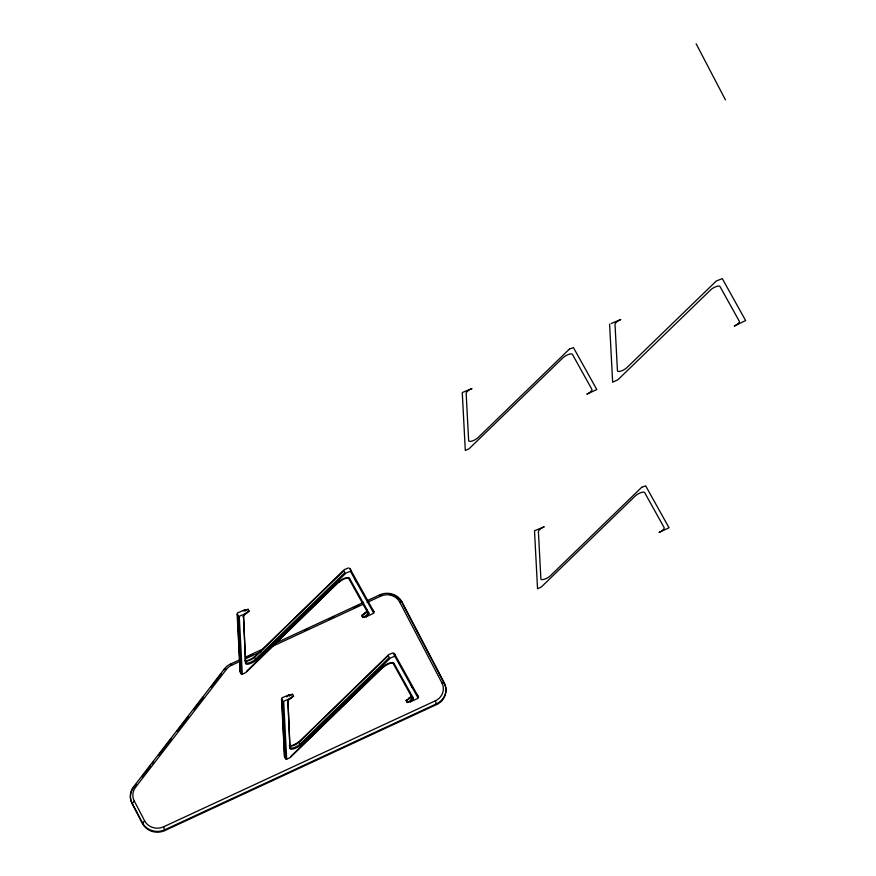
<?xml version="1.0" encoding="UTF-8"?>
<svg xmlns="http://www.w3.org/2000/svg" width="876" height="876" viewBox="0 0 876 876"><rect width="100%" height="100%" fill="white"/><g stroke="black" fill="none" stroke-linecap="round" stroke-linejoin="round"><path stroke-width="1.31" d="M348.648 567.911L344.312 569.63L254.358 657.35L256.35 659.924L346.064 573.003L350.411 571.283L373.767 613.244L366.004 616.857A6.701 2.157 -27.6 0 0 368.884 613.058L349.623 578.467L348.506 578.149A5.771 1.861 -27.6 0 0 344.64 578.259A5.771 1.861 -27.6 0 0 339.297 581.434L246.441 671.41M241.174 673.841L238.141 615.883L237.111 613.923L240.144 671.881L241.174 673.841L242.291 674.202L245.838 672.56L339.297 581.434M394.988 656.376L393.05 652.883L388.703 654.602L298.76 742.311A5.858 1.883 -27.6 0 1 293.493 745.476A5.858 1.883 -27.6 0 1 289.485 745.75M285.576 758.813L282.532 700.855L281.503 698.884L284.547 756.853L285.576 758.813L286.693 759.174L290.241 757.521L383.699 666.406A5.771 1.861 -27.6 0 1 389.043 663.231A5.771 1.861 -27.6 0 1 392.908 663.121L394.014 663.428L413.275 698.03A6.701 2.157 -27.6 0 1 410.395 701.829A7.293 6.756 -5.4 0 0 407.165 702.508M361.711 615.543A5.858 1.883 -27.6 0 0 366.748 610.78L367.121 609.696M256.35 659.924A6.69 2.157 -27.6 0 1 249.704 663.756A6.69 2.157 -27.6 0 1 245.576 663.417L243.528 615.959A5.858 1.883 -27.6 0 1 249.178 611.251L248.149 609.28A5.858 1.883 -27.6 0 0 244.754 611.196M240.144 671.881L237.495 612.904L244.962 609.762A7.895 7.238 11.5 0 0 248.171 609.324M245.576 663.417L243.528 615.959M410.395 701.829L418.17 698.216L394.802 656.255L390.466 657.975L300.742 744.896A6.69 2.157 -27.6 0 1 294.106 748.728A6.69 2.157 -27.6 0 1 289.978 748.378L287.93 700.92A5.858 1.883 -27.6 0 1 293.57 696.223L292.551 694.252A5.858 1.883 -27.6 0 0 289.157 696.168M284.547 756.853L281.897 697.865L289.365 694.734A6.69 2.157 -27.6 0 0 286.605 696.978M289.978 748.378L287.93 700.92M444.789 684.627A16.743 15.68 -3 0 1 436.576 704.567L164.819 830.568A16.743 15.68 -3 0 1 142.438 823.495L132.101 803.719A16.743 15.68 -3 0 1 133.601 787.623L136.098 784.381M141.934 776.804L150.267 765.985M151.931 763.828L153.596 761.66M158.6 755.178L171.094 738.95M176.93 731.372L188.603 716.24M193.596 709.746L203.604 696.77M211.105 687.036L221.102 674.049M367.329 600.618L379.647 594.913L380.699 596.14A14.224 13.326 -3 0 1 399.73 602.151L441.931 682.93A14.224 13.326 -3 0 1 435.383 700.8L163.626 826.791A14.224 13.326 -3 0 1 144.606 820.779L134.269 801.003A14.224 13.326 -3 0 1 135.539 787.327L226.38 669.428A14.224 13.326 -3 0 1 231.658 665.234L240.276 661.238M367.208 610.101A6.701 2.157 -27.6 0 1 364.241 613.496L364.098 613.649A10.194 9.559 -3.8 0 1 363.748 614.043A6.745 6.384 -1.5 0 1 361.755 615.598M411.271 695.982A6.701 2.157 -27.6 0 1 408.632 698.457L408.501 698.621A10.194 9.559 -3.8 0 1 408.15 699.015A6.745 6.384 -1.5 0 1 406.146 700.57L407.099 702.497A5.825 1.872 -27.6 0 0 412.169 697.723L413.275 698.03M290.832 756.371L383.699 666.406M134.269 801.003L132.101 803.719M144.606 820.779L142.438 823.495M363.124 614.623L362.357 615.193A5.979 5.606 -3.7 0 1 361.668 615.565L362.697 617.525A7.293 6.756 -5.4 0 1 365.993 616.978M407.504 699.606L406.858 700.099A5.979 5.606 -3.7 0 1 406.07 700.526A5.858 1.883 -27.6 0 0 411.14 695.752L412.169 697.723L392.547 662.344M364.241 613.496L367.57 611.941M408.632 698.457L411.972 696.913M239.225 660.011L230.596 664.008A16.743 15.68 -3 0 0 224.398 668.935L133.557 786.834A16.743 15.68 -3 0 0 132.057 802.931L142.394 822.706A16.743 15.68 -3 0 0 164.776 829.78L436.533 703.778A16.743 15.68 -3 0 0 444.241 682.765L402.029 601.976A16.743 15.68 -3 0 0 379.647 594.913L379.691 595.702M245.379 657.153L262.625 649.16M274.944 643.455L363.639 602.338M246.66 657.372L252.814 654.525M304.552 630.534L308.243 628.826M329.19 619.113L334.117 616.824M353.816 607.692L358.744 605.404M245.203 658.96L261.223 651.536M272.305 646.389L363.452 604.133M367.154 602.414L380.699 596.14M249.145 611.207A7.895 7.238 11.5 0 0 246.758 613.156L239.257 616.266L242.291 674.202M293.548 696.179A7.895 7.238 11.5 0 0 291.15 698.117L283.66 701.238L286.693 759.174M611.109 323.54L620.821 319.521A5.858 1.883 -27.6 0 0 615.007 324.306L617.438 370.712A5.858 1.883 -27.6 0 0 621.04 371.019A5.858 1.883 -27.6 0 0 626.855 367.668L716.316 280.988L722.295 278.623L745.629 320.539L734.263 326.069A5.858 1.894 -27.6 0 0 739.333 321.284L719.984 286.518A5.771 1.872 -27.5 0 0 716.119 286.616A5.771 1.872 -27.5 0 0 710.764 289.792L617.908 379.757L612.642 382.199L609.608 324.24M399.73 602.151L402.029 601.976L402.073 602.776A16.743 15.68 -3 0 0 389.437 594.213M441.931 682.93L444.241 682.765L444.274 683.554L402.697 603.98M226.38 669.428L224.398 668.935L224.431 669.724A16.743 15.68 -3 0 1 225.46 668.519M135.539 787.327L133.557 786.834L133.601 787.623M368.884 613.069L367.778 612.751L348.144 577.372M300.742 744.896L298.76 742.311L388.221 655.642L389.251 657.613L299.789 744.282A5.858 1.883 -27.6 0 1 293.975 747.633A5.858 1.883 -27.6 0 1 290.361 747.327L289.332 745.367M231.658 665.234L230.596 664.008L230.64 664.796M355.141 579.573L356.433 581.905M411.216 685.525L412.508 687.846M696.146 43.8L725.448 99.886M373.132 610.222L374.161 612.193L349.798 568.305L350.827 570.276M417.534 695.194L418.564 697.165L394.2 653.277L395.229 655.237M366.748 610.78L367.778 612.751A5.825 1.872 -27.6 0 1 362.719 617.503M244.941 660.394L245.959 662.365A5.858 1.883 -27.6 0 0 249.572 662.672A5.858 1.883 -27.6 0 0 255.387 659.31L344.848 572.641L343.819 570.67L254.358 657.35A5.858 1.883 -27.6 0 1 245.466 661.03M435.383 700.8L436.576 704.567M163.626 826.791L164.819 830.568M243.145 617.011A6.69 2.157 -27.6 0 1 246.725 613.134M243.386 610.89A6.69 2.157 -27.6 0 1 244.962 609.762M339.078 582.222A6.614 2.124 -27.6 0 1 345.188 578.587A6.614 2.124 -27.6 0 1 349.612 578.467M254.588 656.562A6.69 2.157 -27.6 0 1 245.718 660.876M287.547 701.972A6.69 2.157 -27.6 0 1 291.128 698.106M292.562 694.296A7.895 7.238 11.5 0 1 289.365 694.701M412.081 698.665A5.814 1.872 -27.6 0 1 411.052 699.924M383.469 667.194A6.614 2.124 -27.6 0 1 389.59 663.559A6.614 2.124 -27.6 0 1 394.014 663.439M298.99 741.523A6.69 2.157 -27.6 0 1 289.518 745.859M380.83 595.22A16.743 15.68 -3 0 1 382.013 594.815M569.466 349.053L478.066 437.606A5.858 1.883 -27.6 0 1 472.252 440.956A5.858 1.883 -27.6 0 1 468.638 440.65L466.163 393.313A5.858 1.883 -27.6 0 1 471.978 388.528L462.265 392.547L465.309 450.505L469.065 448.764L563.071 357.693A5.858 1.883 -27.6 0 1 568.491 354.473A5.858 1.883 -27.6 0 1 572.411 354.353L591.913 389.382A5.858 1.883 -27.6 0 1 586.843 394.167L596.797 389.546L573.441 347.597L569.466 349.053M641.703 487.297L550.303 575.85A5.858 1.883 -27.6 0 1 544.489 579.2A5.858 1.883 -27.6 0 1 540.875 578.894L538.401 531.557A5.858 1.883 -27.6 0 1 544.215 526.783L534.502 530.79L537.546 588.749L541.302 587.008L635.308 495.936A5.858 1.883 -27.6 0 1 640.728 492.717A5.858 1.883 -27.6 0 1 644.648 492.597L664.15 527.637A5.858 1.883 -27.6 0 1 659.07 532.411L669.034 527.79L645.667 485.841L641.703 487.297"/></g></svg>
